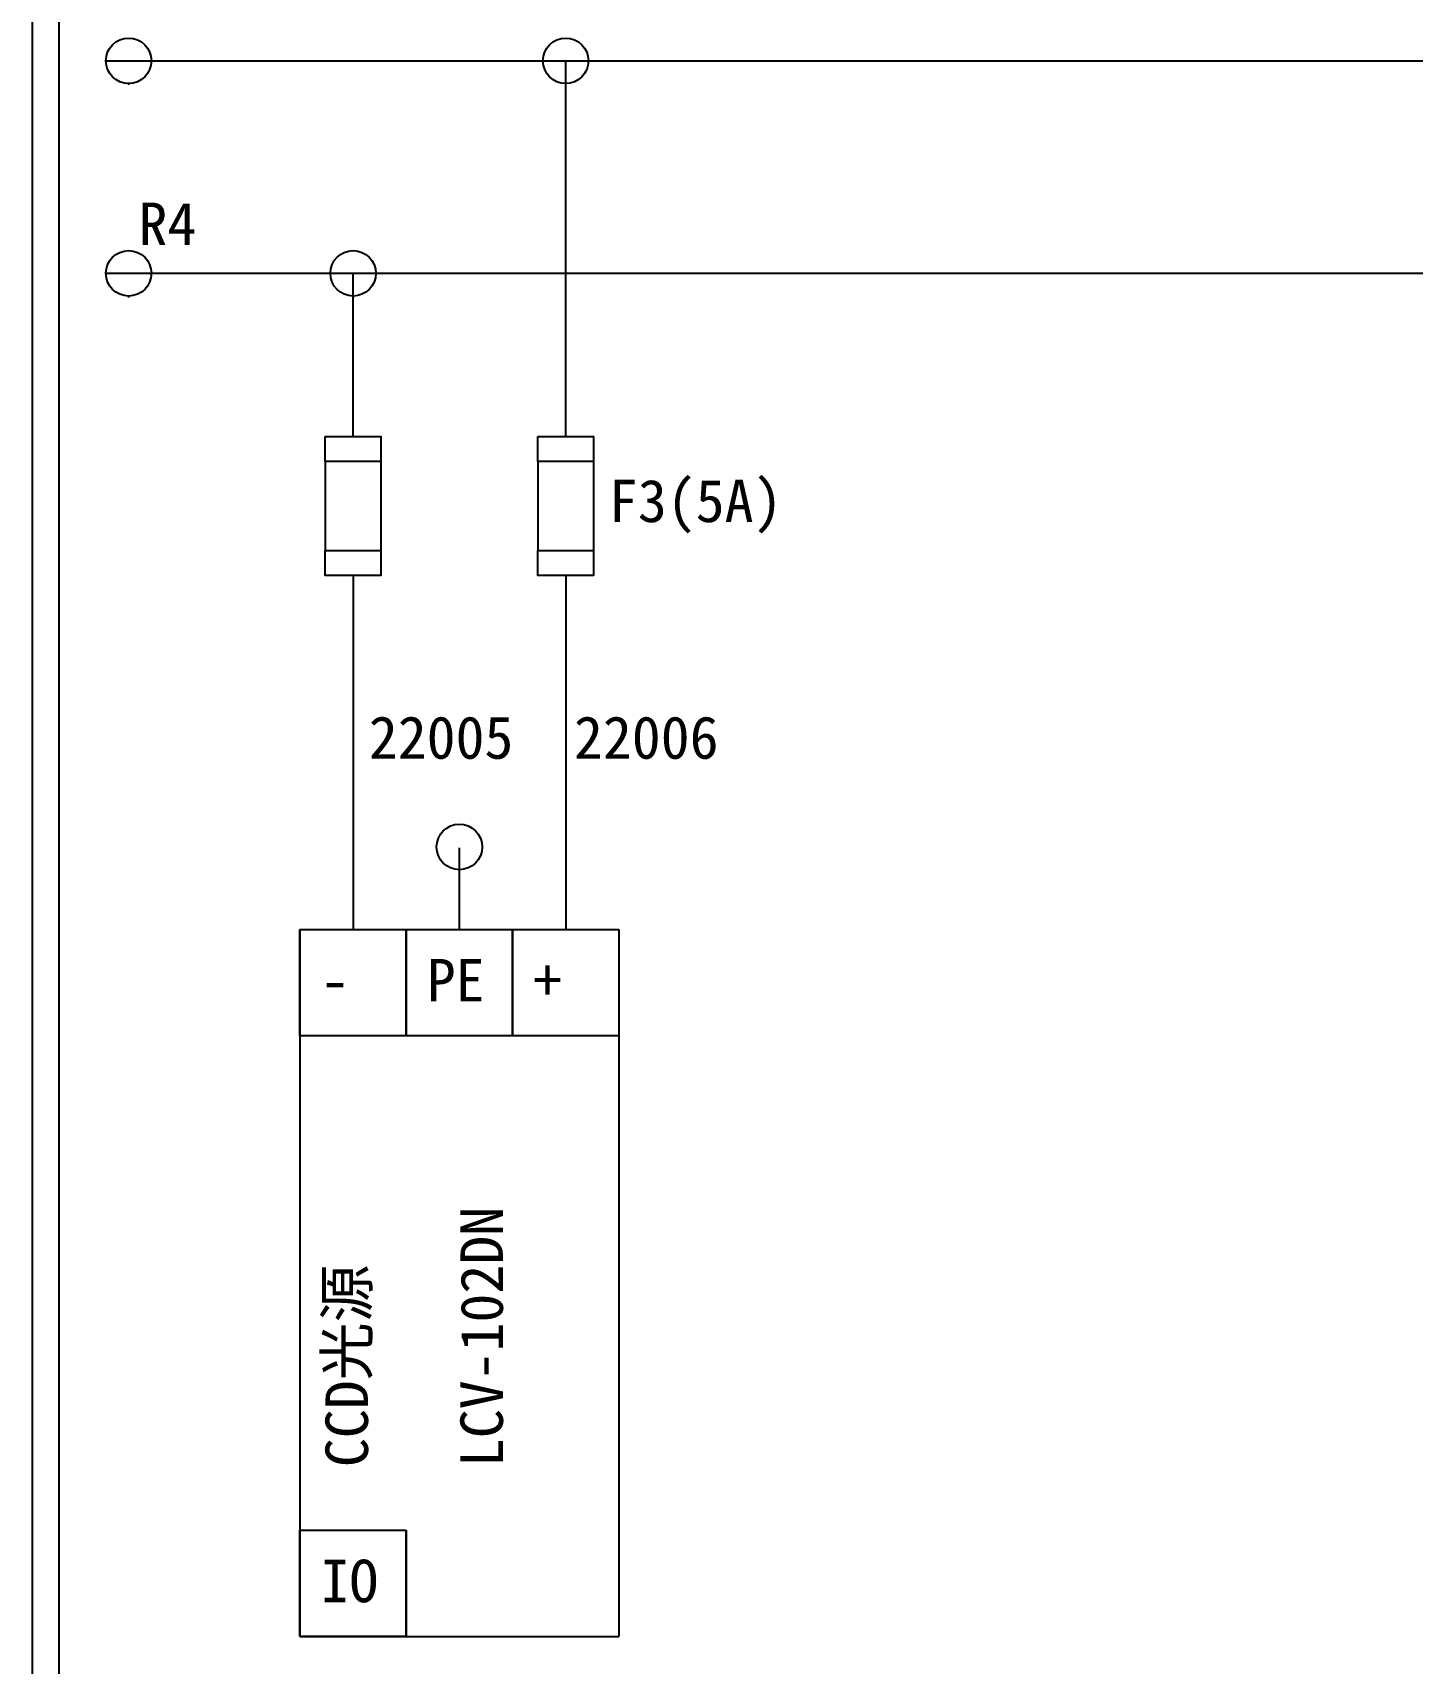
# Model space of a CAD drawing. Extents: x 10 to 297, y 3 to 207.
# Drawn here: x 10 to 74.9, y 52.6 to 129.3 of the extents above; entities that cross this region are included whole.
import ezdxf

# ---------------------------------------------------------------- set-up
doc = ezdxf.new("R2010")
doc.units = 0
doc.layers.get('0').update_dxf_attribs({"linetype": 'CONTINUOUS'})
doc.layers.add('圖框層', color=7, linetype='CONTINUOUS')
doc.layers.add('標尺寸層', color=3, linetype='CONTINUOUS')
doc.styles.add('STSL', font='kaiu.ttf')

msp = doc.modelspace()

# ---------------------------------------------------------------- linework, layer by layer
at = {"color": 7}
for centre in [(14.517, 127.959), (35.077, 127.959), (14.517, 117.959), (25.077, 117.959), (30.077, 90.968)]:
    msp.add_circle(centre, 1.071, dxfattribs=at)
at = {"layer": '圖框層', "color": 7}
for p, q in [((10, 3), (10, 206.969)), ((11.25, 4.25), (11.25, 205.719))]:
    msp.add_line(p, q, dxfattribs=at)
at = {"layer": '標尺寸層', "color": 7}
for p, q in [((13.446, 127.959), (127.258, 127.959)), ((35.077, 110.284), (35.077, 127.959)), ((14.512, 126.888), (14.512, 126.822)), ((35.072, 126.888), (35.072, 126.822)), ((13.446, 117.959), (127.258, 117.959)), ((25.077, 110.284), (25.077, 117.959)), ((14.512, 116.888), (14.512, 116.822)), ((25.072, 116.888), (25.072, 116.822)), ((23.767, 109.107), (23.767, 104.921)), ((26.386, 109.107), (26.386, 104.921)), ((33.767, 109.107), (33.767, 104.921)), ((36.386, 109.107), (36.386, 104.921)), ((25.077, 103.744), (25.077, 87.085)), ((35.077, 103.744), (35.077, 87.085)), ((30.077, 87.085), (30.077, 90.923)), ((30.072, 89.897), (30.072, 89.832)), ((22.577, 87.085), (27.577, 87.085)), ((22.577, 82.085), (22.577, 87.085)), ((22.577, 87.085), (37.577, 87.085)), ((22.577, 87.085), (22.577, 53.816)), ((27.577, 87.085), (27.577, 82.085)), ((27.577, 87.085), (32.577, 87.085)), ((27.577, 82.085), (27.577, 87.085)), ((32.577, 87.085), (37.577, 87.085)), ((32.577, 82.085), (32.577, 87.085)), ((32.577, 87.085), (32.577, 82.085)), ((37.577, 87.085), (37.577, 82.085)), ((37.577, 87.085), (37.577, 53.816)), ((27.577, 82.085), (22.577, 82.085)), ((32.577, 82.085), (27.577, 82.085)), ((37.577, 82.085), (32.577, 82.085)), ((22.577, 53.816), (22.577, 58.816)), ((22.577, 58.816), (27.577, 58.816)), ((27.577, 58.816), (27.577, 53.816)), ((27.577, 53.816), (27.577, 58.816)), ((22.577, 53.816), (37.577, 53.816)), ((27.577, 53.816), (22.577, 53.816))]:
    msp.add_line(p, q, dxfattribs=at)
for points in [[(23.767, 110.284), (26.386, 110.284), (26.386, 109.107), (23.767, 109.107)], [(33.767, 110.284), (36.386, 110.284), (36.386, 109.107), (33.767, 109.107)], [(23.767, 104.921), (26.386, 104.921), (26.386, 103.744), (23.767, 103.744)], [(33.767, 104.921), (36.386, 104.921), (36.386, 103.744), (33.767, 103.744)]]:
    msp.add_lwpolyline(points, close=True, dxfattribs=at)

# ---------------------------------------------------------------- texts
at = {"layer": '圖框層', "color": 7, "style": 'STSL'}
for s, p in [('R4', (14.98, 119.286)), ('F3(5A)', (37.111, 106.253)), ('22005', (25.814, 95.119)), ('22006', (35.466, 95.119)), ('PE', (28.541, 83.7)), ('+', (33.541, 83.7)), ('-', (23.541, 83.7)), ('IO', (23.541, 55.432))]:
    msp.add_text(s, height=2, dxfattribs=at).set_placement(p)
for s, p in [('LCV-102DN', (32.124, 61.788)), ('CCD光源', (25.776, 61.788))]:
    msp.add_text(s, height=2, rotation=90, dxfattribs=at).set_placement(p)

doc.saveas('drawing.dxf')
